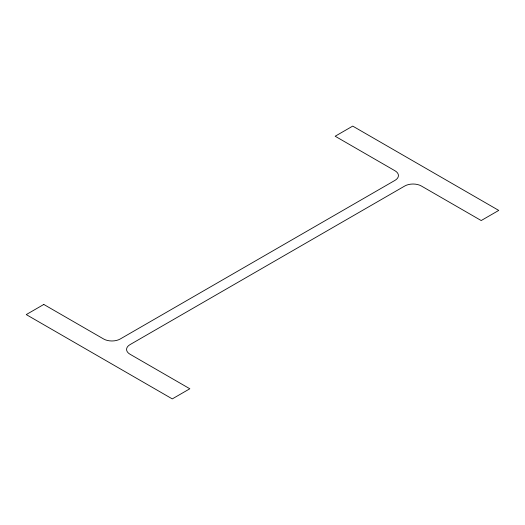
<?xml version="1.0" encoding="UTF-8"?>
<svg xmlns="http://www.w3.org/2000/svg" width="525" height="525" viewBox="0 0 525 525"><rect width="100%" height="100%" fill="white"/><g stroke="black" fill="none" stroke-linecap="round" stroke-linejoin="round"><path stroke-width="0.79" d="M43.798 304.454L26.25 314.587L172.285 398.895L189.833 388.769L129.997 354.224A11.727 6.772 0 0 1 129.997 344.643L404.782 186.001A11.727 6.772 0 0 1 421.365 186.001L481.202 220.546L498.75 210.413L352.715 126.105L335.167 136.231L395.003 170.776A11.727 6.772 0 0 1 395.003 180.357L120.218 338.999A11.727 6.772 0 0 1 103.635 338.999L43.798 304.454"/></g></svg>
